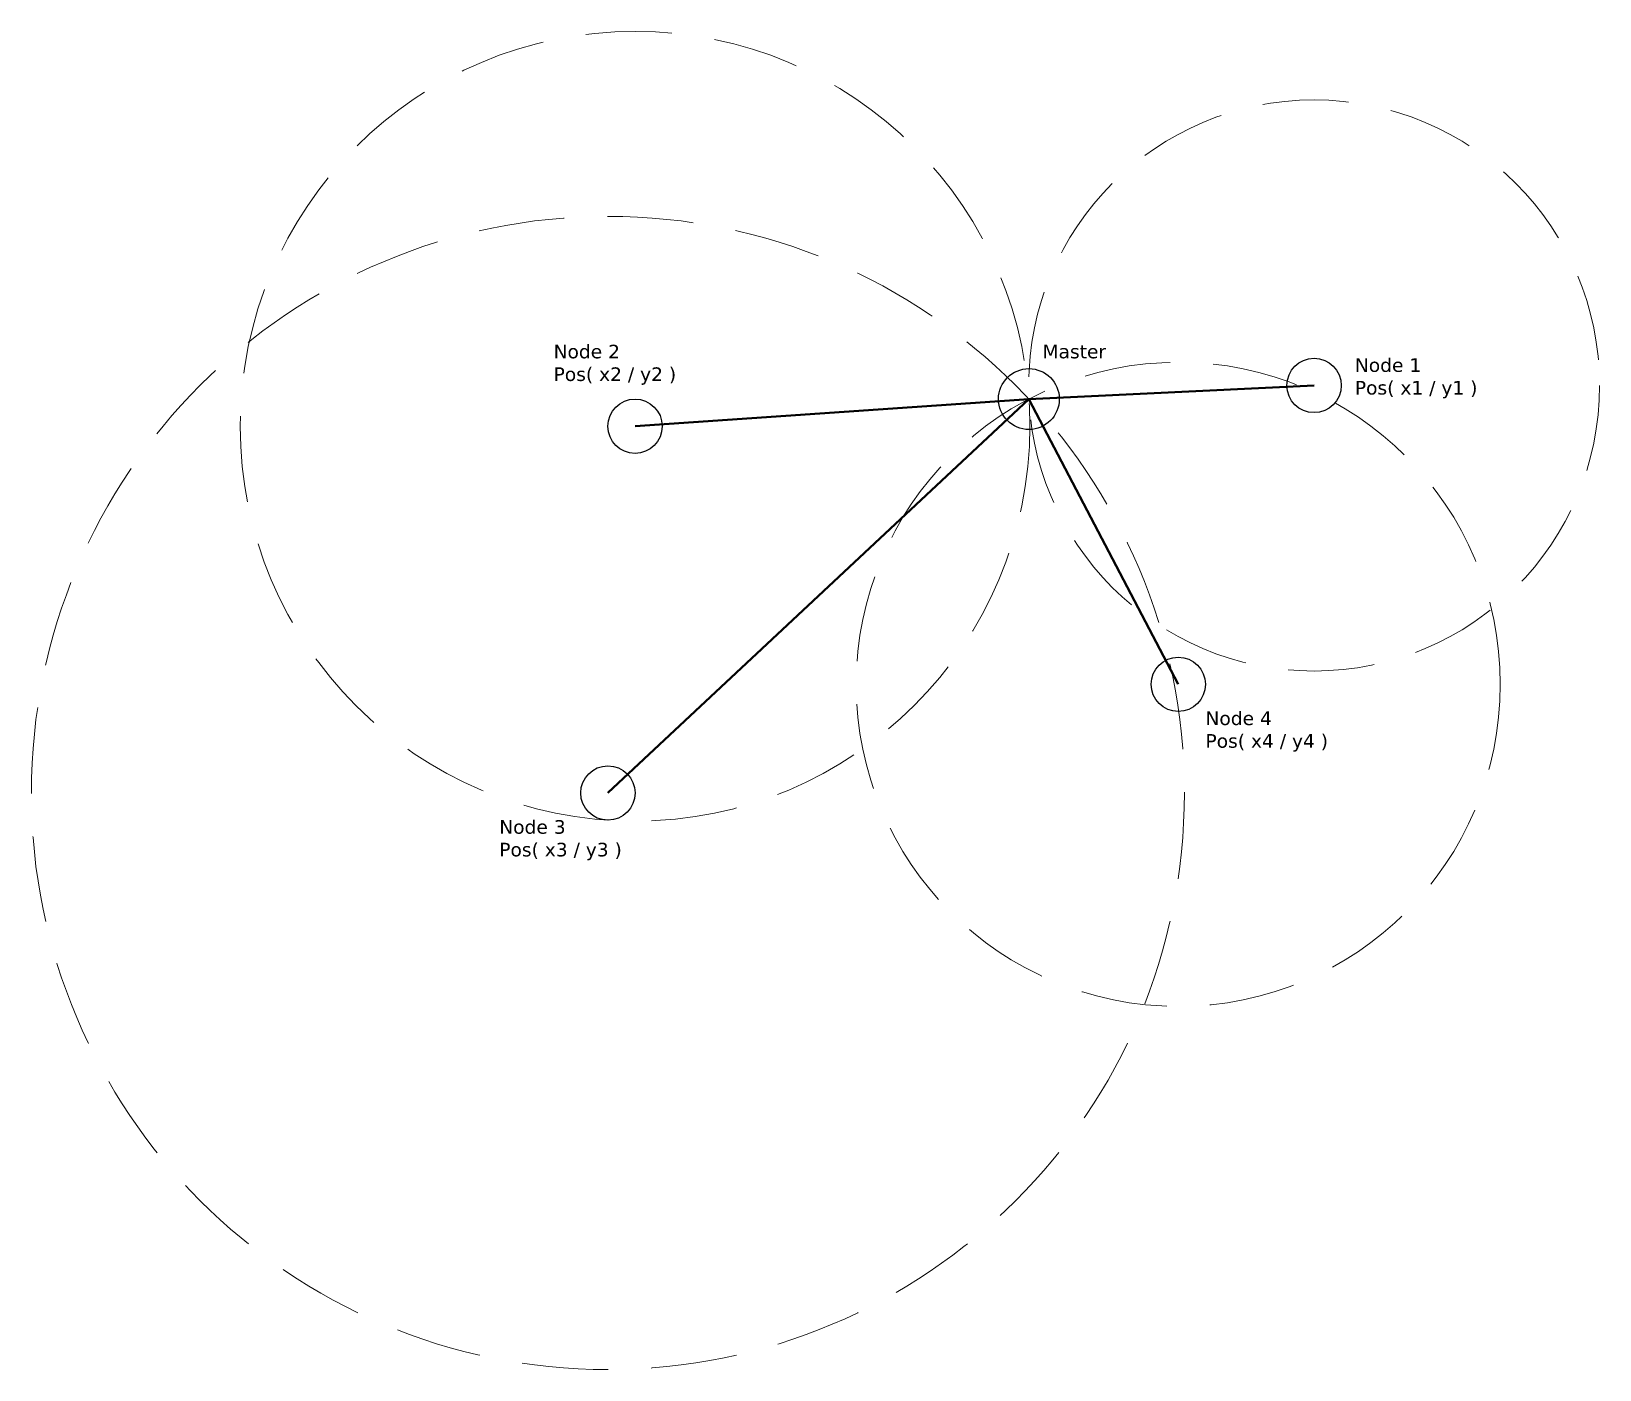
# Model space of a CAD drawing. Header units: millimetres. Extents: x -13 to 102, y -22 to 76.
import ezdxf

# ---------------------------------------------------------------- set-up
doc = ezdxf.new("R2010")
doc.units = ezdxf.units.MM
doc.linetypes.add('DASHED2', pattern=[9.525, 6.35, -3.175])
doc.layers.get('0').update_dxf_attribs({"linetype": 'CONTINUOUS', "lineweight": 25, "true_color": 0xffffff})
for name, color, linetype, lineweight, true_color in [('circles', 252, 'DASHED2', 15, 0xa0a0a4), ('Master', 6, 'CONTINUOUS', 25, 0xff00ff), ('Nodes', 3, 'CONTINUOUS', 25, 0x00ff00), ('radius', 4, 'CONTINUOUS', 40, 0x00ffff)]:
    doc.layers.add(name, color=color, linetype=linetype, lineweight=lineweight, true_color=true_color)
doc.styles.add('textstyle0', font='')
doc.styles.add('textstyle1', font='')
doc.styles.add('textstyle2', font='')
doc.styles.add('textstyle3', font='')
doc.styles.add('textstyle4', font='')
doc.styles.get('textstyle0').set_extended_font_data('DejaVu Sans')
doc.styles.get('textstyle1').set_extended_font_data('DejaVu Sans')
doc.styles.get('textstyle2').set_extended_font_data('DejaVu Sans')
doc.styles.get('textstyle3').set_extended_font_data('DejaVu Sans')
doc.styles.get('textstyle4').set_extended_font_data('DejaVu Sans')

msp = doc.modelspace()

# ---------------------------------------------------------------- linework, layer by layer
at = {"layer": 'circles'}
for centre, radius in [((31, 47), 29.07), ((81, 50), 21.02), ((29, 20), 42.45), ((71, 28), 23.71)]:
    msp.add_circle(centre, radius, dxfattribs=at)
at = {"layer": 'Master'}
msp.add_circle((60, 49), 2.24, dxfattribs=at)
at = {"layer": 'Nodes'}
for centre in [(81, 50), (31, 47), (71, 28), (29, 20)]:
    msp.add_circle(centre, 2, dxfattribs=at)
at = {"layer": 'radius'}
for p, q in [((60, 49), (81, 50)), ((81, 50), (81, 50)), ((60, 49), (29, 20)), ((31, 47), (60, 49)), ((71, 28), (60, 49)), ((29, 20), (29, 20))]:
    msp.add_line(p, q, dxfattribs=at)

# ---------------------------------------------------------------- texts
at = {"char_height": 1, "attachment_point": 1}
for s, insert, style in [('Node 2\\PPos( x\\S^2; / y\\S^2; )', (25, 53), 'textstyle0'), ('Master\\P', (61, 53), 'textstyle4'), ('Node 1\\PPos( x\\S^1; / y\\S^1; )', (84, 52), 'textstyle1'), ('Node 4\\PPos( x\\S^4; / y\\S^4; )', (73, 26), 'textstyle3'), ('Node 3\\PPos( x\\S^3; / y\\S^3; )', (21, 18), 'textstyle2')]:
    msp.add_mtext(s, dxfattribs=dict(at, insert=insert, style=style))

doc.saveas('drawing.dxf')
